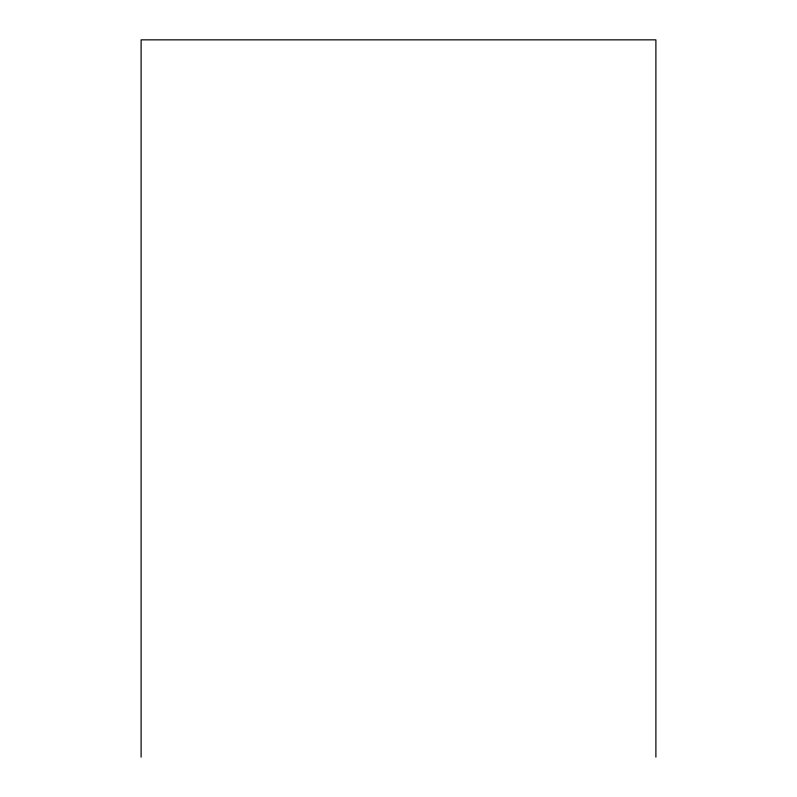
<?xml version="1.0" encoding="UTF-8"?>
<svg xmlns="http://www.w3.org/2000/svg" width="797" height="797" viewBox="0 0 797 797"><rect width="100%" height="100%" fill="white"/><g stroke="black" fill="none" stroke-linecap="round" stroke-linejoin="round"><path stroke-width="1.2" d="M655.891 757.15L655.891 39.85L141.109 39.85L141.109 757.15"/></g></svg>
